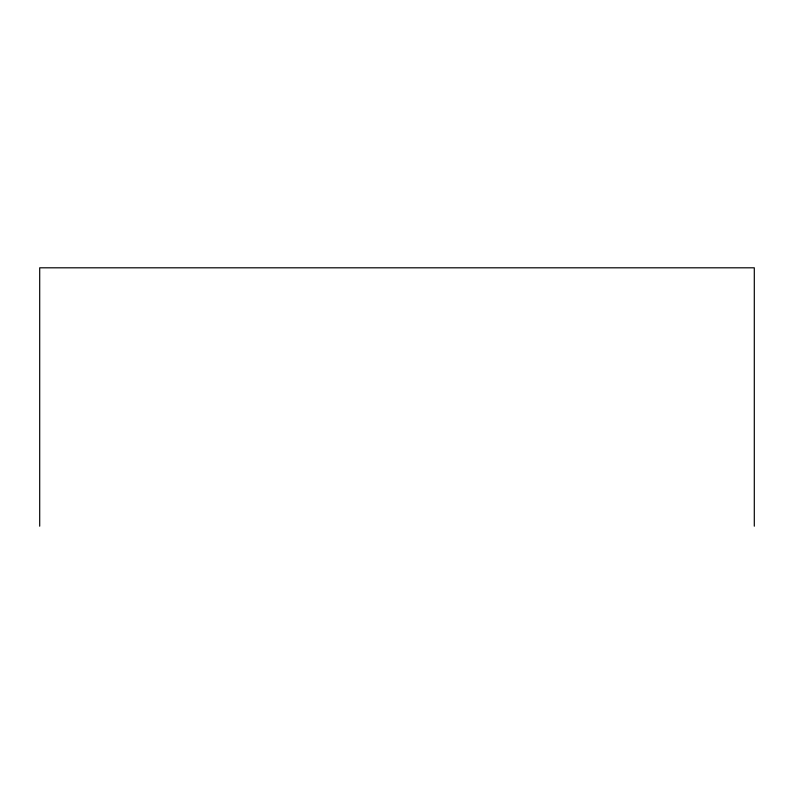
<?xml version="1.0" encoding="UTF-8"?>
<svg xmlns="http://www.w3.org/2000/svg" width="794" height="794" viewBox="0 0 794 794"><rect width="100%" height="100%" fill="white"/><g stroke="black" fill="none" stroke-linecap="round" stroke-linejoin="round"><path stroke-width="1.19" d="M754.3 526.194L754.3 267.806L39.7 267.806L39.7 526.194"/></g></svg>
